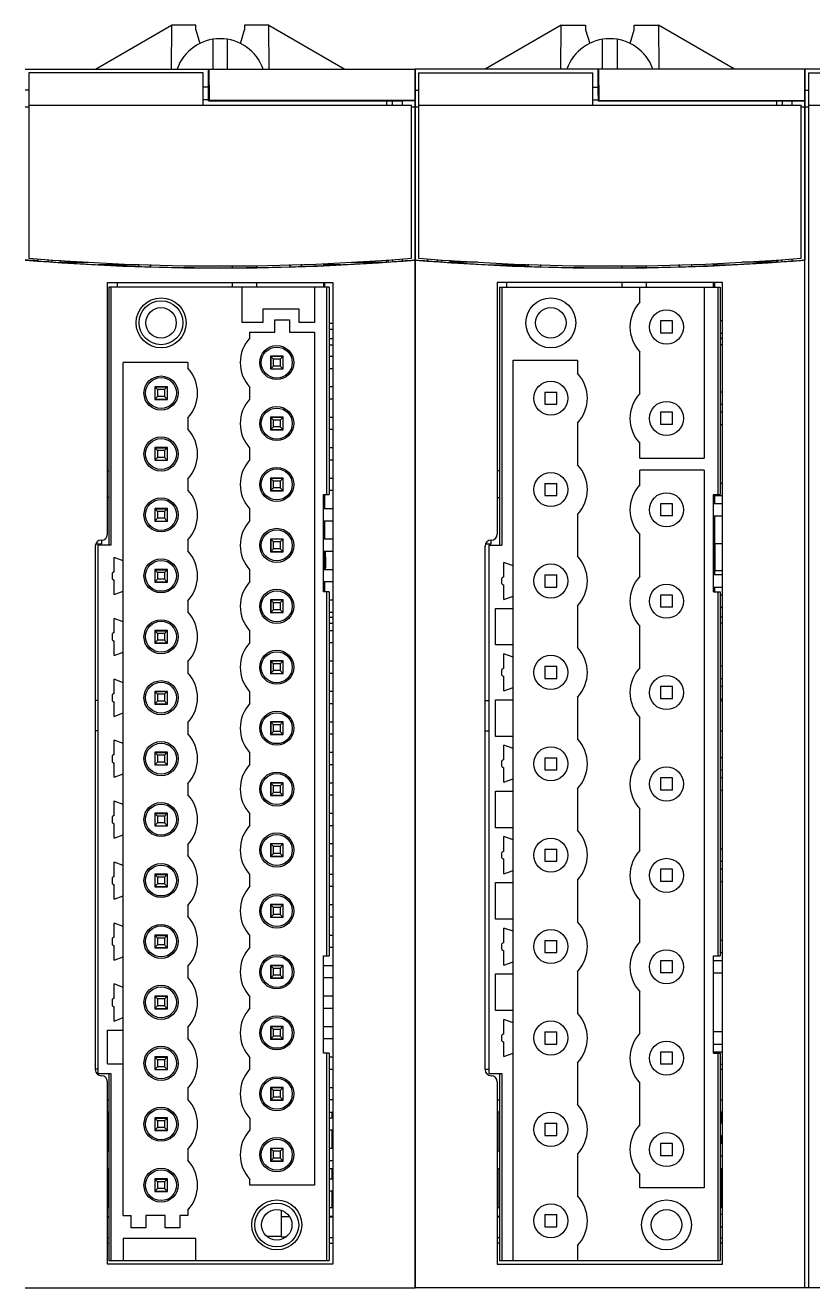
# Model space of a CAD drawing. Header units: inches. Extents: x 100535554 to 201081702, y 63708552 to 127420865.
# Drawn here: x 100541711.27 to 100541724.16, y 63710565.42 to 63710586.07 of the extents above; entities that cross this region are included whole.
import ezdxf

# ---------------------------------------------------------------- set-up
doc = ezdxf.new("R2010")
doc.units = ezdxf.units.IN
doc.header["$MEASUREMENT"] = 0

# ---------------------------------------------------------------- blocks, each defined once
blk = doc.blocks.new('A$C460B382D')
at = {"color": 7, "linetype": 'Continuous'}
for p, q in [((69.76, 100), (76, 103.6)), ((76, 103.6), (75.97, 100)), ((78, 103.6), (76, 103.6)), ((78, 103.22), (78, 103.6)), ((82, 103.6), (82, 103.22)), ((84, 103.6), (82, 103.6)), ((84.03, 100), (84, 103.6)), ((84, 103.6), (90.24, 100)), ((108, 103.6), (101.76, 100)), ((107.97, 100), (108, 103.6)), ((108, 103.6), (110, 103.6)), ((110, 103.6), (110, 103.22)), ((114, 103.22), (114, 103.6)), ((114, 103.6), (116, 103.6)), ((116, 103.6), (116.03, 100)), ((122.24, 100), (116, 103.6)), ((78, 103.22), (78.34, 102.11)), ((81.66, 102.11), (82, 103.22)), ((110, 103.22), (110.34, 102.11)), ((113.66, 102.11), (114, 103.22)), ((79.4, 102.45), (79.4, 100)), ((80.6, 100), (80.6, 102.45)), ((111.4, 100), (111.4, 102.45)), ((112.6, 102.45), (112.6, 100)), ((64, 100), (79.05, 100)), ((64.3, 99.7), (64.3, 84.48)), ((78.6, 99.7), (64.3, 99.7)), ((78.6, 97.05), (78.6, 99.7)), ((79.05, 98.28), (79.05, 100)), ((79.07, 100), (79.09, 97.44)), ((79.07, 100), (96, 100)), ((96, 84.34), (96, 100)), ((96, 100), (96, 84.34)), ((111.05, 100), (96, 100)), ((96.3, 99.7), (96.3, 84.48)), ((96.3, 99.7), (110.6, 99.7)), ((110.6, 97.05), (110.6, 99.7)), ((111.05, 98.28), (111.05, 100)), ((111.07, 100), (111.09, 97.44)), ((128, 100), (111.07, 100)), ((128, 84.34), (128, 100)), ((128, 100), (128, 84.34)), ((143.05, 100), (128, 100)), ((128.3, 99.7), (128.3, 0)), ((128.3, 99.7), (142.6, 99.7)), ((79.05, 98.51), (78.6, 98.51)), ((110.6, 98.51), (111.05, 98.51)), ((64.3, 98.28), (64, 98.28)), ((79.05, 97.47), (78.6, 97.47)), ((79.05, 97.86), (79.05, 98.28)), ((79.05, 97.4), (79.05, 97.86)), ((79.05, 97.4), (79.09, 97.44)), ((79.05, 97.4), (94.95, 97.4)), ((96, 97.44), (79.09, 97.44)), ((93.68, 97.05), (93.68, 97.4)), ((94.15, 97.05), (94.15, 97.4)), ((94.95, 97.41), (94.95, 97.05)), ((96, 97.41), (94.95, 97.41)), ((96, 98.28), (96.3, 98.28)), ((110.6, 97.47), (111.05, 97.47)), ((111.05, 97.86), (111.05, 98.28)), ((111.05, 97.86), (111.05, 97.4)), ((111.09, 97.44), (111.05, 97.4)), ((111.05, 97.4), (126.95, 97.4)), ((111.09, 97.44), (128, 97.44)), ((125.68, 97.4), (125.68, 97.05)), ((126.15, 97.4), (126.15, 97.05)), ((126.95, 97.41), (126.95, 97.05)), ((126.95, 97.41), (128, 97.41)), ((128, 98.28), (128.3, 98.28)), ((64, 96.9), (64.3, 96.9)), ((64.3, 97.05), (95.7, 97.05)), ((95.7, 84.48), (95.7, 97.05)), ((95.7, 96.9), (96, 96.9)), ((96, 96.9), (96.3, 96.9)), ((96.3, 97.05), (127.7, 97.05)), ((127.7, 84.48), (127.7, 97.05)), ((127.7, 96.9), (128, 96.9)), ((128, 96.9), (128.3, 96.9)), ((128.3, 97.05), (159.7, 97.05)), ((65.05, 84.28), (65.05, 84.43)), ((65.05, 84.27), (65.05, 84.26)), ((65.85, 84.38), (65.85, 84.21)), ((66.19, 84.36), (66.19, 84.19)), ((66.88, 84.32), (66.88, 84.17)), ((66.88, 84.17), (69.13, 84.17)), ((73.3, 83.95), (70, 83.95)), ((71.55, 83.95), (71.55, 83.88)), ((73.3, 83.99), (73.3, 83.81)), ((73.31, 83.99), (73.31, 83.8)), ((74.29, 83.77), (74.29, 83.96)), ((74.3, 83.78), (74.3, 83.96)), ((85.7, 83.96), (85.7, 83.78)), ((85.71, 83.96), (85.71, 83.77)), ((86.69, 83.8), (86.69, 83.99)), ((86.7, 83.81), (86.7, 83.99)), ((88.5, 84.05), (88.5, 83.88)), ((89.91, 83.95), (88.5, 83.95)), ((88.6, 83.88), (88.6, 83.95)), ((90.87, 84.17), (93.59, 84.17)), ((93.68, 84.18), (93.68, 84.35)), ((93.81, 84.36), (93.81, 84.19)), ((94.15, 84.38), (94.15, 84.21)), ((94.95, 84.43), (94.95, 84.26)), ((96, 84.33), (96, 0)), ((96, 0), (96, 84.33)), ((97.05, 84.26), (97.05, 84.43)), ((97.85, 84.21), (97.85, 84.38)), ((98.19, 84.19), (98.19, 84.36)), ((98.88, 84.17), (98.88, 84.32)), ((101.13, 84.17), (98.88, 84.17)), ((101.74, 83.96), (101.74, 83.97)), ((102, 83.95), (105.3, 83.95)), ((103.55, 83.88), (103.55, 83.95)), ((105.3, 83.81), (105.3, 83.99)), ((105.31, 83.8), (105.31, 83.99)), ((106.29, 83.96), (106.29, 83.77)), ((106.3, 83.96), (106.3, 83.78)), ((117.7, 83.78), (117.7, 83.96)), ((117.71, 83.77), (117.71, 83.96)), ((118.69, 83.99), (118.69, 83.8)), ((118.7, 83.99), (118.7, 83.81)), ((120.5, 83.88), (120.5, 84.05)), ((120.5, 83.95), (121.91, 83.95)), ((120.6, 83.95), (120.6, 83.88)), ((121.76, 83.94), (121.76, 83.94)), ((125.59, 84.17), (122.87, 84.17)), ((125.68, 84.35), (125.68, 84.18)), ((125.81, 84.19), (125.81, 84.36)), ((126.15, 84.21), (126.15, 84.38)), ((126.95, 84.43), (126.95, 84.27)), ((128, 0), (128, 84.33)), ((128, 0), (128, 84.33)), ((73.31, 83.8), (73.3, 83.81)), ((74.29, 83.77), (74.3, 83.78)), ((81, 83.88), (81, 83.71)), ((83, 83.88), (83, 83.73)), ((85.71, 83.77), (85.7, 83.78)), ((86.69, 83.8), (86.7, 83.81)), ((103.76, 83.87), (103.76, 83.87)), ((105.3, 83.81), (105.31, 83.8)), ((106.3, 83.78), (106.29, 83.77)), ((113, 83.71), (113, 83.88)), ((115, 83.73), (115, 83.88)), ((117.7, 83.78), (117.71, 83.77)), ((118.7, 83.81), (118.69, 83.8)), ((120.24, 83.87), (120.24, 83.87)), ((70.75, 61.85), (70.75, 82.5)), ((70.75, 82.5), (89.25, 82.5)), ((70.85, 82.1), (70.85, 60.93)), ((88.95, 82.1), (70.85, 82.1)), ((71.04, 82.1), (71.04, 60.93)), ((71.55, 82.5), (71.55, 82.1)), ((81, 82.5), (81, 82.1)), ((81.8, 79.22), (81.8, 82.1)), ((83, 82.5), (83, 82.1)), ((87.75, 82.1), (87.75, 79.22)), ((88.5, 82.5), (88.5, 82.1)), ((88.6, 82.1), (88.6, 82.5)), ((88.76, 65.1), (88.76, 82.1)), ((88.95, 82.1), (88.95, 65.1)), ((89.25, 82.5), (89.25, 1.95)), ((102.75, 82.5), (102.75, 61.85)), ((121.25, 82.5), (102.75, 82.5)), ((102.95, 82.1), (102.95, 60.93)), ((102.95, 82.1), (121.05, 82.1)), ((103.14, 82.1), (103.14, 60.93)), ((103.55, 82.1), (103.55, 82.5)), ((113, 82.1), (113, 82.5)), ((114.45, 80.88), (114.45, 82.1)), ((115, 82.1), (115, 82.5)), ((119.75, 82.1), (119.75, 68.09)), ((120.5, 82.1), (120.5, 82.5)), ((120.6, 82.5), (120.6, 82.1)), ((120.86, 82.1), (120.86, 65.1)), ((121.05, 82.1), (121.05, 65.1)), ((121.25, 1.95), (121.25, 82.5)), ((83.5, 80.31), (83.5, 79.22)), ((86.5, 80.31), (83.5, 80.31)), ((86.5, 79.22), (86.5, 80.31)), ((83.5, 79.22), (81.8, 79.22)), ((84.5, 78.42), (84.5, 79.42)), ((84.5, 79.42), (85.7, 79.42)), ((85.7, 79.42), (85.7, 78.42)), ((87.75, 79.22), (86.5, 79.22)), ((88.95, 79.16), (89.25, 79.16)), ((116.15, 79.34), (116.15, 78.34)), ((117.15, 79.34), (116.15, 79.34)), ((117.15, 78.34), (117.15, 79.34)), ((121.25, 79.34), (121.05, 79.34)), ((82.45, 77.96), (82.45, 78.42)), ((82.45, 78.42), (84.5, 78.42)), ((85.7, 78.42), (87.75, 78.42)), ((87.75, 78.42), (87.75, 8.42)), ((88.95, 78.66), (89.25, 78.66)), ((88.95, 77.89), (89.25, 77.89)), ((117.15, 78.34), (116.15, 78.34)), ((121.05, 78.34), (121.25, 78.34)), ((121.25, 77.89), (121.05, 77.89)), ((88.95, 77.39), (89.25, 77.39)), ((114.45, 73.38), (114.45, 76.8)), ((121.25, 77.39), (121.05, 77.39)), ((72.05, 5.92), (72.05, 75.92)), ((77.35, 75.92), (72.05, 75.92)), ((77.35, 75.92), (77.35, 75.46)), ((84.13, 76.44), (84.13, 75.4)), ((85.17, 76.44), (84.13, 76.44)), ((84.15, 76.42), (84.15, 75.42)), ((84.37, 76.2), (84.15, 76.42)), ((85.17, 76.42), (84.15, 76.42)), ((84.37, 75.64), (84.15, 75.42)), ((84.37, 75.64), (84.37, 76.2)), ((84.93, 76.2), (84.37, 76.2)), ((84.93, 75.64), (84.37, 75.64)), ((85.15, 76.42), (84.93, 76.2)), ((84.93, 76.2), (84.93, 75.64)), ((85.15, 75.42), (84.93, 75.64)), ((85.15, 76.42), (85.15, 75.42)), ((85.17, 75.4), (85.17, 76.44)), ((89.25, 76.42), (88.95, 76.42)), ((104.05, 2.24), (104.05, 76.13)), ((104.05, 76.13), (109.35, 76.13)), ((109.35, 76.13), (109.35, 75.04)), ((84.13, 75.4), (85.17, 75.4)), ((84.15, 75.42), (85.17, 75.42)), ((89.25, 75.42), (88.95, 75.42)), ((74.63, 73.94), (74.63, 72.9)), ((75.67, 73.94), (74.63, 73.94)), ((74.65, 73.92), (74.65, 72.92)), ((74.87, 73.7), (74.65, 73.92)), ((74.65, 73.92), (75.66, 73.92)), ((74.87, 73.7), (74.87, 73.14)), ((75.43, 73.7), (74.87, 73.7)), ((75.65, 73.92), (75.43, 73.7)), ((75.43, 73.7), (75.43, 73.14)), ((75.65, 73.92), (75.65, 72.92)), ((75.67, 72.9), (75.67, 73.94)), ((82.45, 72.96), (82.45, 73.88)), ((89.25, 73.92), (88.95, 73.92)), ((74.63, 72.9), (75.67, 72.9)), ((74.87, 73.14), (74.65, 72.92)), ((74.65, 72.92), (75.67, 72.92)), ((75.43, 73.14), (74.87, 73.14)), ((75.43, 73.14), (75.65, 72.92)), ((89.25, 72.92), (88.95, 72.92)), ((106.65, 73.5), (106.65, 72.5)), ((106.65, 73.5), (107.65, 73.5)), ((107.65, 72.5), (107.65, 73.5)), ((121.25, 73.5), (121.05, 73.5)), ((106.65, 72.5), (107.65, 72.5)), ((116.15, 71.84), (116.15, 70.84)), ((117.15, 71.84), (116.15, 71.84)), ((117.15, 70.84), (117.15, 71.84)), ((121.05, 72.5), (121.25, 72.5)), ((121.25, 71.84), (121.05, 71.84)), ((77.35, 71.38), (77.35, 70.46)), ((84.13, 71.44), (84.13, 70.4)), ((85.17, 71.44), (84.13, 71.44)), ((84.15, 71.42), (84.15, 70.42)), ((84.37, 71.2), (84.15, 71.42)), ((85.17, 71.42), (84.15, 71.42)), ((84.37, 70.64), (84.15, 70.42)), ((84.37, 70.64), (84.37, 71.2)), ((84.93, 71.2), (84.37, 71.2)), ((84.93, 70.64), (84.37, 70.64)), ((85.15, 71.42), (84.93, 71.2)), ((84.93, 71.2), (84.93, 70.64)), ((85.15, 70.42), (84.93, 70.64)), ((85.15, 71.42), (85.15, 70.42)), ((85.17, 70.4), (85.17, 71.44)), ((89.25, 71.42), (88.95, 71.42)), ((109.35, 70.96), (109.35, 67.54)), ((117.15, 70.84), (116.15, 70.84)), ((121.05, 70.84), (121.25, 70.84)), ((84.13, 70.4), (85.17, 70.4)), ((84.15, 70.42), (85.17, 70.42)), ((89.25, 70.42), (88.95, 70.42)), ((74.63, 68.94), (74.63, 67.9)), ((75.67, 68.94), (74.63, 68.94)), ((74.65, 68.92), (74.65, 67.92)), ((74.87, 68.7), (74.65, 68.92)), ((74.65, 68.92), (75.66, 68.92)), ((74.87, 68.7), (74.87, 68.14)), ((75.43, 68.7), (74.87, 68.7)), ((75.65, 68.92), (75.43, 68.7)), ((75.43, 68.7), (75.43, 68.14)), ((75.65, 68.92), (75.65, 67.92)), ((75.67, 67.9), (75.67, 68.94)), ((82.45, 67.96), (82.45, 68.88)), ((89.25, 68.92), (88.95, 68.92)), ((114.45, 68.09), (114.45, 69.3)), ((74.63, 67.9), (75.67, 67.9)), ((74.87, 68.14), (74.65, 67.92)), ((74.65, 67.92), (75.67, 67.92)), ((75.43, 68.14), (74.87, 68.14)), ((75.43, 68.14), (75.65, 67.92)), ((89.25, 67.92), (88.95, 67.92)), ((114.45, 68.09), (119.75, 68.09)), ((70.75, 67.05), (70.85, 67.05)), ((77.35, 66.38), (77.35, 65.46)), ((84.13, 66.44), (84.13, 65.4)), ((85.17, 66.44), (84.13, 66.44)), ((84.15, 66.42), (84.15, 65.42)), ((85.17, 66.42), (84.15, 66.42)), ((84.37, 66.2), (84.15, 66.42)), ((85.15, 66.42), (84.93, 66.2)), ((85.15, 66.42), (85.15, 65.42)), ((85.17, 65.4), (85.17, 66.44)), ((89.25, 66.42), (88.95, 66.42)), ((102.95, 67.05), (102.75, 67.05)), ((114.45, 65.88), (114.45, 67.09)), ((119.75, 67.09), (114.45, 67.09)), ((119.75, 67.09), (119.75, 8.21)), ((84.13, 65.4), (85.17, 65.4)), ((84.37, 65.64), (84.15, 65.42)), ((84.15, 65.42), (85.17, 65.42)), ((84.37, 65.64), (84.37, 66.2)), ((84.93, 66.2), (84.37, 66.2)), ((84.93, 65.64), (84.37, 65.64)), ((84.93, 66.2), (84.93, 65.64)), ((85.15, 65.42), (84.93, 65.64)), ((89.25, 65.42), (88.95, 65.42)), ((106.65, 66), (106.65, 65)), ((106.65, 66), (107.65, 66)), ((107.65, 65), (107.65, 66)), ((121.25, 66), (121.05, 66)), ((70.85, 64.85), (70.75, 64.85)), ((88.5, 57.1), (88.5, 65.1)), ((88.5, 65.1), (88.95, 65.1)), ((88.6, 63.92), (88.6, 65.1)), ((102.75, 64.85), (102.95, 64.85)), ((106.65, 65), (107.65, 65)), ((116.15, 64.34), (116.15, 63.34)), ((117.15, 64.34), (116.15, 64.34)), ((117.15, 63.34), (117.15, 64.34)), ((120.5, 57.1), (120.5, 65.1)), ((120.5, 65.1), (121.05, 65.1)), ((120.5, 65), (121.25, 65)), ((121.25, 64.34), (120.5, 64.34)), ((120.6, 65), (120.6, 64.34)), ((74.63, 63.94), (74.63, 62.9)), ((75.67, 63.94), (74.63, 63.94)), ((74.65, 63.92), (74.65, 62.92)), ((74.87, 63.7), (74.65, 63.92)), ((74.65, 63.92), (75.66, 63.92)), ((74.87, 63.7), (74.87, 63.14)), ((75.43, 63.7), (74.87, 63.7)), ((75.65, 63.92), (75.43, 63.7)), ((75.43, 63.7), (75.43, 63.14)), ((75.65, 63.92), (75.65, 62.92)), ((75.67, 62.9), (75.67, 63.94)), ((82.45, 62.96), (82.45, 63.88)), ((89.25, 63.92), (88.5, 63.92)), ((109.35, 63.46), (109.35, 60.04)), ((117.15, 63.34), (116.15, 63.34)), ((120.5, 63.34), (121.25, 63.34)), ((120.6, 63.34), (120.6, 58.5)), ((74.63, 62.9), (75.67, 62.9)), ((74.87, 63.14), (74.65, 62.92)), ((74.65, 62.92), (75.67, 62.92)), ((75.43, 63.14), (74.87, 63.14)), ((75.43, 63.14), (75.65, 62.92)), ((89.25, 62.92), (88.5, 62.92)), ((88.6, 61.42), (88.6, 62.92)), ((70.25, 61.35), (70.25, 61.05)), ((77.35, 61.38), (77.35, 60.46)), ((84.13, 61.44), (84.13, 60.4)), ((85.17, 61.44), (84.13, 61.44)), ((84.15, 61.42), (84.15, 60.42)), ((85.17, 61.42), (84.15, 61.42)), ((84.37, 61.2), (84.15, 61.42)), ((84.37, 60.64), (84.37, 61.2)), ((84.93, 61.2), (84.37, 61.2)), ((85.15, 61.42), (84.93, 61.2)), ((84.93, 61.2), (84.93, 60.64)), ((85.15, 61.42), (85.15, 60.42)), ((85.17, 60.4), (85.17, 61.44)), ((89.25, 61.42), (88.5, 61.42)), ((102.25, 61.05), (102.25, 61.35)), ((114.45, 58.38), (114.45, 61.8)), ((69.75, 60.85), (69.75, 17.9)), ((69.79, 61.05), (70.25, 61.05)), ((69.95, 60.93), (69.95, 17.58)), ((71.04, 60.93), (69.95, 60.93)), ((84.13, 60.4), (85.17, 60.4)), ((84.37, 60.64), (84.15, 60.42)), ((84.15, 60.42), (85.17, 60.42)), ((84.93, 60.64), (84.37, 60.64)), ((85.15, 60.42), (84.93, 60.64)), ((89.25, 60.42), (88.5, 60.42)), ((88.6, 58.92), (88.6, 60.42)), ((101.75, 17.9), (101.75, 60.85)), ((101.79, 61.05), (102.25, 61.05)), ((102.05, 60.93), (102.05, 17.58)), ((102.05, 60.93), (103.14, 60.93)), ((121.25, 61.05), (120.6, 61.05)), ((71.3, 58.76), (71.3, 59.93)), ((72.05, 59.65), (71.3, 59.93)), ((103.3, 58.34), (103.3, 59.52)), ((104.05, 59.25), (103.3, 59.52)), ((71.3, 58.76), (71.17, 58.68)), ((71.17, 58.14), (71.17, 58.68)), ((71.17, 58.14), (71.3, 58.06)), ((71.3, 56.89), (71.3, 58.06)), ((74.63, 58.94), (74.63, 57.9)), ((75.67, 58.94), (74.63, 58.94)), ((74.65, 58.92), (74.65, 57.92)), ((74.87, 58.7), (74.65, 58.92)), ((74.65, 58.92), (75.66, 58.92)), ((74.87, 58.14), (74.65, 57.92)), ((74.87, 58.7), (74.87, 58.14)), ((75.43, 58.7), (74.87, 58.7)), ((75.43, 58.14), (74.87, 58.14)), ((75.65, 58.92), (75.43, 58.7)), ((75.43, 58.7), (75.43, 58.14)), ((75.43, 58.14), (75.65, 57.92)), ((75.65, 58.92), (75.65, 57.92)), ((75.67, 57.9), (75.67, 58.94)), ((82.45, 57.96), (82.45, 58.88)), ((89.25, 58.92), (88.5, 58.92)), ((103.3, 58.34), (103.12, 58.23)), ((103.12, 57.77), (103.12, 58.23)), ((106.65, 58.5), (106.65, 57.5)), ((106.65, 58.5), (107.65, 58.5)), ((107.65, 57.5), (107.65, 58.5)), ((121.25, 58.5), (120.5, 58.5)), ((120.6, 58.85), (121.25, 58.85)), ((71.3, 56.89), (72.05, 57.17)), ((74.63, 57.9), (75.67, 57.9)), ((74.65, 57.92), (75.67, 57.92)), ((89.25, 57.92), (88.5, 57.92)), ((88.95, 57.1), (88.5, 57.1)), ((88.6, 57.1), (88.6, 57.92)), ((88.76, 27.25), (88.76, 57.1)), ((88.95, 57.1), (88.95, 27.25)), ((103.12, 57.77), (103.3, 57.66)), ((103.3, 56.48), (103.3, 57.66)), ((106.65, 57.5), (107.65, 57.5)), ((120.5, 57.5), (121.25, 57.5)), ((120.5, 57.1), (121.05, 57.1)), ((120.6, 57.5), (120.6, 57.1)), ((120.86, 57.1), (120.86, 27.24)), ((121.05, 57.1), (121.05, 27.24)), ((77.35, 56.38), (77.35, 55.46)), ((84.13, 56.44), (84.13, 55.4)), ((85.17, 56.44), (84.13, 56.44)), ((84.15, 56.42), (84.15, 55.42)), ((85.17, 56.42), (84.15, 56.42)), ((84.37, 56.2), (84.15, 56.42)), ((84.37, 55.64), (84.37, 56.2)), ((84.93, 56.2), (84.37, 56.2)), ((85.15, 56.42), (84.93, 56.2)), ((84.93, 56.2), (84.93, 55.64)), ((85.15, 56.42), (85.15, 55.42)), ((85.17, 55.4), (85.17, 56.44)), ((89.25, 56.42), (88.95, 56.42)), ((103.3, 56.48), (104.05, 56.75)), ((109.35, 55.96), (109.35, 52.54)), ((116.15, 56.84), (116.15, 55.84)), ((117.15, 56.84), (116.15, 56.84)), ((117.15, 55.84), (117.15, 56.84)), ((121.25, 56.84), (121.05, 56.84)), ((71.3, 53.76), (71.3, 54.93)), ((72.05, 54.65), (71.3, 54.93)), ((84.13, 55.4), (85.17, 55.4)), ((84.37, 55.64), (84.15, 55.42)), ((84.15, 55.42), (85.17, 55.42)), ((84.93, 55.64), (84.37, 55.64)), ((85.15, 55.42), (84.93, 55.64)), ((89.25, 55.42), (88.95, 55.42)), ((88.95, 55.03), (89.25, 55.03)), ((102.6, 52.75), (102.6, 55.75)), ((102.6, 55.75), (104.05, 55.75)), ((117.15, 55.84), (116.15, 55.84)), ((121.05, 55.84), (121.25, 55.84)), ((121.25, 55.8), (121.05, 55.8)), ((121.25, 55.03), (121.05, 55.03)), ((74.63, 53.94), (74.63, 52.9)), ((75.67, 53.94), (74.63, 53.94)), ((74.65, 53.92), (74.65, 52.92)), ((74.87, 53.7), (74.65, 53.92)), ((74.65, 53.92), (75.66, 53.92)), ((75.65, 53.92), (75.43, 53.7)), ((75.65, 53.92), (75.65, 52.92)), ((75.67, 52.9), (75.67, 53.94)), ((82.45, 52.96), (82.45, 53.88)), ((88.95, 54.53), (89.25, 54.53)), ((89.25, 53.92), (88.95, 53.92)), ((114.45, 50.88), (114.45, 54.3)), ((121.25, 54.53), (121.05, 54.53)), ((71.3, 53.76), (71.17, 53.68)), ((71.17, 53.14), (71.17, 53.68)), ((71.17, 53.14), (71.3, 53.06)), ((71.3, 51.89), (71.3, 53.06)), ((74.63, 52.9), (75.67, 52.9)), ((74.87, 53.14), (74.65, 52.92)), ((74.65, 52.92), (75.67, 52.92)), ((74.87, 53.7), (74.87, 53.14)), ((75.43, 53.7), (74.87, 53.7)), ((75.43, 53.14), (74.87, 53.14)), ((75.43, 53.7), (75.43, 53.14)), ((75.43, 53.14), (75.65, 52.92)), ((89.25, 52.92), (88.95, 52.92)), ((71.3, 51.89), (72.05, 52.17)), ((104.05, 52.75), (102.6, 52.75)), ((103.3, 50.84), (103.3, 52.02)), ((104.05, 51.75), (103.3, 52.02)), ((77.35, 51.38), (77.35, 50.46)), ((85.17, 51.44), (84.13, 51.44)), ((84.13, 51.44), (84.13, 50.4)), ((85.17, 51.42), (84.15, 51.42)), ((84.37, 51.2), (84.15, 51.42)), ((84.15, 51.42), (84.15, 50.42)), ((84.93, 51.2), (84.37, 51.2)), ((84.37, 50.64), (84.37, 51.2)), ((85.15, 51.42), (84.93, 51.2)), ((84.93, 51.2), (84.93, 50.64)), ((85.15, 51.42), (85.15, 50.42)), ((85.17, 50.4), (85.17, 51.44)), ((89.25, 51.42), (88.95, 51.42)), ((103.3, 50.84), (103.12, 50.73)), ((106.65, 51), (106.65, 50)), ((106.65, 51), (107.65, 51)), ((107.65, 50), (107.65, 51)), ((121.25, 51), (121.05, 51)), ((71.3, 48.76), (71.3, 49.93)), ((72.05, 49.65), (71.3, 49.93)), ((84.13, 50.4), (85.17, 50.4)), ((84.37, 50.64), (84.15, 50.42)), ((84.15, 50.42), (85.17, 50.42)), ((84.93, 50.64), (84.37, 50.64)), ((85.15, 50.42), (84.93, 50.64)), ((89.25, 50.42), (88.95, 50.42)), ((103.12, 50.27), (103.12, 50.73)), ((103.12, 50.27), (103.3, 50.16)), ((103.3, 48.98), (103.3, 50.16)), ((106.65, 50), (107.65, 50)), ((121.05, 50), (121.25, 50)), ((71.3, 48.76), (71.17, 48.68)), ((74.63, 48.94), (74.63, 47.9)), ((75.67, 48.94), (74.63, 48.94)), ((74.65, 48.92), (74.65, 47.92)), ((74.87, 48.7), (74.65, 48.92)), ((74.65, 48.92), (75.66, 48.92)), ((74.87, 48.7), (74.87, 48.14)), ((75.43, 48.7), (74.87, 48.7)), ((75.65, 48.92), (75.43, 48.7)), ((75.43, 48.7), (75.43, 48.14)), ((75.65, 48.92), (75.65, 47.92)), ((75.67, 47.9), (75.67, 48.94)), ((82.45, 47.96), (82.45, 48.88)), ((89.25, 48.92), (88.95, 48.92)), ((103.3, 48.98), (104.05, 49.25)), ((117.15, 49.34), (116.15, 49.34)), ((116.15, 49.34), (116.15, 48.34)), ((117.15, 48.34), (117.15, 49.34)), ((121.25, 49.34), (121.05, 49.34)), ((69.95, 48.19), (69.75, 48.19)), ((71.17, 48.14), (71.17, 48.68)), ((71.17, 48.14), (71.3, 48.06)), ((71.3, 46.89), (71.3, 48.06)), ((74.65, 48.19), (74.63, 48.19)), ((74.63, 47.9), (75.67, 47.9)), ((74.87, 48.14), (74.65, 47.92)), ((74.65, 47.92), (75.67, 47.92)), ((75.43, 48.14), (74.87, 48.14)), ((75.43, 48.14), (75.65, 47.92)), ((89.25, 47.92), (88.95, 47.92)), ((101.75, 48.19), (102.05, 48.19)), ((102.6, 45.25), (102.6, 48.25)), ((102.6, 48.25), (104.05, 48.25)), ((109.35, 48.46), (109.35, 45.04)), ((117.15, 48.34), (116.15, 48.34)), ((121.05, 48.34), (121.25, 48.34)), ((121.05, 48.19), (121.25, 48.19)), ((71.3, 46.89), (72.05, 47.17)), ((114.45, 43.38), (114.45, 46.8)), ((69.95, 45.7), (69.75, 45.7)), ((77.35, 46.38), (77.35, 45.46)), ((85.17, 46.44), (84.13, 46.44)), ((84.13, 46.44), (84.13, 45.4)), ((84.15, 45.7), (84.13, 45.7)), ((85.17, 46.42), (84.15, 46.42)), ((84.37, 46.2), (84.15, 46.42)), ((84.15, 46.42), (84.15, 45.42)), ((84.37, 45.64), (84.15, 45.42)), ((84.93, 46.2), (84.37, 46.2)), ((84.37, 45.64), (84.37, 46.2)), ((84.93, 45.64), (84.37, 45.64)), ((85.15, 46.42), (84.93, 46.2)), ((84.93, 46.2), (84.93, 45.64)), ((85.15, 45.42), (84.93, 45.64)), ((85.15, 46.42), (85.15, 45.42)), ((85.17, 45.4), (85.17, 46.44)), ((89.25, 46.42), (88.95, 46.42)), ((101.75, 45.7), (102.05, 45.7)), ((121.05, 45.7), (121.25, 45.7)), ((71.3, 43.76), (71.3, 44.93)), ((72.05, 44.65), (71.3, 44.93)), ((84.13, 45.4), (85.17, 45.4)), ((84.15, 45.42), (85.17, 45.42)), ((89.25, 45.42), (88.95, 45.42)), ((104.05, 45.25), (102.6, 45.25)), ((71.3, 43.76), (71.17, 43.68)), ((71.17, 43.14), (71.17, 43.68)), ((75.67, 43.94), (74.63, 43.94)), ((74.63, 43.94), (74.63, 42.9)), ((74.65, 43.92), (75.66, 43.92)), ((74.87, 43.7), (74.65, 43.92)), ((74.65, 43.92), (74.65, 42.92)), ((75.43, 43.7), (74.87, 43.7)), ((74.87, 43.7), (74.87, 43.14)), ((75.65, 43.92), (75.43, 43.7)), ((75.43, 43.7), (75.43, 43.14)), ((75.65, 43.92), (75.65, 42.92)), ((75.67, 42.9), (75.67, 43.94)), ((82.45, 42.96), (82.45, 43.88)), ((89.25, 43.92), (88.95, 43.92)), ((103.3, 43.34), (103.3, 44.52)), ((104.05, 44.25), (103.3, 44.52)), ((71.17, 43.14), (71.3, 43.06)), ((71.3, 41.89), (71.3, 43.06)), ((74.63, 42.9), (75.67, 42.9)), ((74.87, 43.14), (74.65, 42.92)), ((74.65, 42.92), (75.67, 42.92)), ((75.43, 43.14), (74.87, 43.14)), ((75.43, 43.14), (75.65, 42.92)), ((89.25, 42.92), (88.95, 42.92)), ((103.3, 43.34), (103.12, 43.23)), ((103.12, 42.77), (103.12, 43.23)), ((103.12, 42.77), (103.3, 42.66)), ((103.3, 41.48), (103.3, 42.66)), ((106.65, 43.5), (107.65, 43.5)), ((106.65, 43.5), (106.65, 42.5)), ((106.65, 42.5), (107.65, 42.5)), ((107.65, 42.5), (107.65, 43.5)), ((121.25, 43.5), (121.05, 43.5)), ((121.05, 42.5), (121.25, 42.5)), ((71.3, 41.89), (72.05, 42.17)), ((85.17, 41.44), (84.13, 41.44)), ((84.13, 41.44), (84.13, 40.4)), ((85.17, 40.4), (85.17, 41.44)), ((103.3, 41.48), (104.05, 41.75)), ((117.15, 41.84), (116.15, 41.84)), ((116.15, 41.84), (116.15, 40.84)), ((117.15, 40.84), (117.15, 41.84)), ((121.25, 41.84), (121.05, 41.84)), ((77.35, 41.38), (77.35, 40.46)), ((85.17, 41.42), (84.15, 41.42)), ((84.37, 41.2), (84.15, 41.42)), ((84.15, 41.42), (84.15, 40.42)), ((84.37, 40.64), (84.15, 40.42)), ((84.15, 40.42), (85.17, 40.42)), ((84.93, 41.2), (84.37, 41.2)), ((84.37, 40.64), (84.37, 41.2)), ((84.93, 40.64), (84.37, 40.64)), ((85.15, 41.42), (84.93, 41.2)), ((84.93, 41.2), (84.93, 40.64)), ((85.15, 40.42), (84.93, 40.64)), ((85.15, 41.42), (85.15, 40.42)), ((89.25, 41.42), (88.95, 41.42)), ((89.25, 40.42), (88.95, 40.42)), ((102.6, 40.75), (104.05, 40.75)), ((102.6, 37.75), (102.6, 40.75)), ((109.35, 40.96), (109.35, 37.54)), ((117.15, 40.84), (116.15, 40.84)), ((121.05, 40.84), (121.25, 40.84)), ((72.05, 39.65), (71.3, 39.93)), ((71.3, 38.76), (71.3, 39.93)), ((84.13, 40.4), (85.17, 40.4)), ((71.3, 38.76), (71.17, 38.68)), ((71.17, 38.14), (71.17, 38.68)), ((75.67, 38.94), (74.63, 38.94)), ((74.63, 38.94), (74.63, 37.9)), ((74.65, 38.92), (75.66, 38.92)), ((74.87, 38.7), (74.65, 38.92)), ((74.65, 38.92), (74.65, 37.92)), ((75.43, 38.7), (74.87, 38.7)), ((74.87, 38.7), (74.87, 38.14)), ((75.65, 38.92), (75.43, 38.7)), ((75.43, 38.7), (75.43, 38.14)), ((75.65, 38.92), (75.65, 37.92)), ((75.67, 37.9), (75.67, 38.94)), ((82.45, 37.96), (82.45, 38.88)), ((89.25, 38.92), (88.95, 38.92)), ((114.45, 35.88), (114.45, 39.3)), ((71.17, 38.14), (71.3, 38.06)), ((71.3, 36.89), (71.3, 38.06)), ((74.63, 37.9), (75.67, 37.9)), ((74.87, 38.14), (74.65, 37.92)), ((74.65, 37.92), (75.67, 37.92)), ((75.43, 38.14), (74.87, 38.14)), ((75.43, 38.14), (75.65, 37.92)), ((89.25, 37.92), (88.95, 37.92)), ((104.05, 37.75), (102.6, 37.75)), ((71.3, 36.89), (72.05, 37.17)), ((77.35, 36.38), (77.35, 35.46)), ((85.17, 36.44), (84.13, 36.44)), ((84.13, 36.44), (84.13, 35.4)), ((85.17, 36.42), (84.15, 36.42)), ((84.37, 36.2), (84.15, 36.42)), ((84.15, 36.42), (84.15, 35.42)), ((85.15, 36.42), (84.93, 36.2)), ((85.15, 36.42), (85.15, 35.42)), ((85.17, 35.4), (85.17, 36.44)), ((89.25, 36.42), (88.95, 36.42)), ((104.05, 36.75), (103.3, 37.02)), ((103.3, 35.84), (103.3, 37.02)), ((84.13, 35.4), (85.17, 35.4)), ((84.37, 35.64), (84.15, 35.42)), ((84.15, 35.42), (85.17, 35.42)), ((84.93, 36.2), (84.37, 36.2)), ((84.37, 35.64), (84.37, 36.2)), ((84.93, 35.64), (84.37, 35.64)), ((84.93, 36.2), (84.93, 35.64)), ((85.15, 35.42), (84.93, 35.64)), ((89.25, 35.42), (88.95, 35.42)), ((103.3, 35.84), (103.12, 35.73)), ((103.12, 35.27), (103.12, 35.73)), ((103.12, 35.27), (103.3, 35.16)), ((106.65, 36), (107.65, 36)), ((106.65, 36), (106.65, 35)), ((107.65, 35), (107.65, 36)), ((121.25, 36), (121.05, 36)), ((72.05, 34.65), (71.3, 34.93)), ((71.3, 33.76), (71.3, 34.93)), ((103.3, 33.98), (103.3, 35.16)), ((103.3, 33.98), (104.05, 34.25)), ((106.65, 35), (107.65, 35)), ((117.15, 34.34), (116.15, 34.34)), ((116.15, 34.34), (116.15, 33.34)), ((117.15, 33.34), (117.15, 34.34)), ((121.05, 35), (121.25, 35)), ((121.25, 34.34), (121.05, 34.34)), ((71.3, 33.76), (71.17, 33.68)), ((71.17, 33.14), (71.17, 33.68)), ((75.67, 33.94), (74.63, 33.94)), ((74.63, 33.94), (74.63, 32.9)), ((74.65, 33.92), (75.66, 33.92)), ((74.87, 33.7), (74.65, 33.92)), ((74.65, 33.92), (74.65, 32.92)), ((75.43, 33.7), (74.87, 33.7)), ((74.87, 33.7), (74.87, 33.14)), ((75.65, 33.92), (75.43, 33.7)), ((75.43, 33.7), (75.43, 33.14)), ((75.65, 33.92), (75.65, 32.92)), ((75.67, 32.9), (75.67, 33.94)), ((82.45, 32.96), (82.45, 33.88)), ((89.25, 33.92), (88.95, 33.92)), ((102.6, 33.25), (104.05, 33.25)), ((102.6, 30.25), (102.6, 33.25)), ((109.35, 33.46), (109.35, 30.04)), ((117.15, 33.34), (116.15, 33.34)), ((121.05, 33.34), (121.25, 33.34)), ((71.17, 33.14), (71.3, 33.06)), ((71.3, 31.89), (71.3, 33.06)), ((71.3, 31.89), (72.05, 32.17)), ((74.63, 32.9), (75.67, 32.9)), ((74.87, 33.14), (74.65, 32.92)), ((74.65, 32.92), (75.67, 32.92)), ((75.43, 33.14), (74.87, 33.14)), ((75.43, 33.14), (75.65, 32.92)), ((89.25, 32.92), (88.95, 32.92)), ((77.35, 31.38), (77.35, 30.46)), ((85.17, 31.44), (84.13, 31.44)), ((84.13, 31.44), (84.13, 30.4)), ((85.17, 31.42), (84.15, 31.42)), ((84.37, 31.2), (84.15, 31.42)), ((84.15, 31.42), (84.15, 30.42)), ((84.93, 31.2), (84.37, 31.2)), ((84.37, 30.64), (84.37, 31.2)), ((85.15, 31.42), (84.93, 31.2)), ((84.93, 31.2), (84.93, 30.64)), ((85.15, 31.42), (85.15, 30.42)), ((85.17, 30.4), (85.17, 31.44)), ((89.25, 31.42), (88.95, 31.42)), ((114.45, 28.38), (114.45, 31.8)), ((84.13, 30.4), (85.17, 30.4)), ((84.37, 30.64), (84.15, 30.42)), ((84.15, 30.42), (85.17, 30.42)), ((84.93, 30.64), (84.37, 30.64)), ((85.15, 30.42), (84.93, 30.64)), ((89.25, 30.42), (88.95, 30.42)), ((104.05, 30.25), (102.6, 30.25)), ((72.05, 29.65), (71.3, 29.93)), ((71.3, 28.76), (71.3, 29.93)), ((104.05, 29.25), (103.3, 29.52)), ((103.3, 28.34), (103.3, 29.52)), ((71.3, 28.76), (71.17, 28.68)), ((71.17, 28.14), (71.17, 28.68)), ((71.17, 28.14), (71.3, 28.06)), ((71.3, 26.89), (71.3, 28.06)), ((75.67, 28.94), (74.63, 28.94)), ((74.63, 28.94), (74.63, 27.9)), ((74.65, 28.92), (75.66, 28.92)), ((74.87, 28.7), (74.65, 28.92)), ((74.65, 28.92), (74.65, 27.92)), ((74.87, 28.14), (74.65, 27.92)), ((75.43, 28.7), (74.87, 28.7)), ((74.87, 28.7), (74.87, 28.14)), ((75.43, 28.14), (74.87, 28.14)), ((75.65, 28.92), (75.43, 28.7)), ((75.43, 28.7), (75.43, 28.14)), ((75.43, 28.14), (75.65, 27.92)), ((75.65, 28.92), (75.65, 27.92)), ((75.67, 27.9), (75.67, 28.94)), ((82.45, 27.96), (82.45, 28.88)), ((89.25, 28.92), (88.95, 28.92)), ((103.3, 28.34), (103.12, 28.23)), ((103.12, 27.77), (103.12, 28.23)), ((106.65, 28.5), (107.65, 28.5)), ((106.65, 28.5), (106.65, 27.5)), ((107.65, 27.5), (107.65, 28.5)), ((121.25, 28.5), (121.05, 28.5)), ((71.3, 26.89), (72.05, 27.17)), ((74.63, 27.9), (75.67, 27.9)), ((74.65, 27.92), (75.67, 27.92)), ((88.5, 27.25), (88.95, 27.25)), ((88.5, 19.25), (88.5, 27.25)), ((89.25, 27.92), (88.95, 27.92)), ((103.12, 27.77), (103.3, 27.66)), ((103.3, 26.48), (103.3, 27.66)), ((106.65, 27.5), (107.65, 27.5)), ((120.5, 27.24), (121.05, 27.24)), ((120.5, 19.24), (120.5, 27.24)), ((121.05, 27.5), (121.25, 27.5)), ((77.35, 26.38), (77.35, 25.46)), ((85.17, 26.44), (84.13, 26.44)), ((84.13, 26.44), (84.13, 25.4)), ((85.17, 26.42), (84.15, 26.42)), ((84.37, 26.2), (84.15, 26.42)), ((84.15, 26.42), (84.15, 25.42)), ((84.93, 26.2), (84.37, 26.2)), ((84.37, 25.64), (84.37, 26.2)), ((85.15, 26.42), (84.93, 26.2)), ((84.93, 26.2), (84.93, 25.64)), ((85.15, 26.42), (85.15, 25.42)), ((85.17, 25.4), (85.17, 26.44)), ((89.25, 26.42), (88.5, 26.42)), ((103.3, 26.48), (104.05, 26.75)), ((109.35, 25.96), (109.35, 22.54)), ((117.15, 26.84), (116.15, 26.84)), ((116.15, 26.84), (116.15, 25.84)), ((117.15, 25.84), (117.15, 26.84)), ((121.25, 26.84), (120.5, 26.84)), ((72.05, 24.65), (71.3, 24.93)), ((71.3, 23.76), (71.3, 24.93)), ((84.13, 25.4), (85.17, 25.4)), ((84.37, 25.64), (84.15, 25.42)), ((84.15, 25.42), (85.17, 25.42)), ((84.93, 25.64), (84.37, 25.64)), ((85.15, 25.42), (84.93, 25.64)), ((89.25, 25.42), (88.5, 25.42)), ((102.6, 25.75), (104.05, 25.75)), ((102.6, 22.75), (102.6, 25.75)), ((117.15, 25.84), (116.15, 25.84)), ((120.5, 25.84), (121.25, 25.84)), ((75.67, 23.94), (74.63, 23.94)), ((74.63, 23.94), (74.63, 22.9)), ((74.65, 23.92), (75.66, 23.92)), ((74.87, 23.7), (74.65, 23.92)), ((74.65, 23.92), (74.65, 22.92)), ((75.65, 23.92), (75.43, 23.7)), ((75.65, 23.92), (75.65, 22.92)), ((75.67, 22.9), (75.67, 23.94)), ((82.45, 22.96), (82.45, 23.88)), ((89.25, 23.92), (88.5, 23.92)), ((114.45, 20.88), (114.45, 24.3)), ((71.3, 23.76), (71.17, 23.68)), ((71.17, 23.14), (71.17, 23.68)), ((71.17, 23.14), (71.3, 23.06)), ((71.3, 21.89), (71.3, 23.06)), ((74.63, 22.9), (75.67, 22.9)), ((74.87, 23.14), (74.65, 22.92)), ((74.65, 22.92), (75.67, 22.92)), ((75.43, 23.7), (74.87, 23.7)), ((74.87, 23.7), (74.87, 23.14)), ((75.43, 23.14), (74.87, 23.14)), ((75.43, 23.7), (75.43, 23.14)), ((75.43, 23.14), (75.65, 22.92)), ((89.25, 22.92), (88.5, 22.92)), ((71.3, 21.89), (72.05, 22.17)), ((104.05, 22.75), (102.6, 22.75)), ((104.05, 21.75), (103.3, 22.02)), ((103.3, 20.84), (103.3, 22.02)), ((70.75, 21.13), (72.05, 21.13)), ((70.75, 18.38), (70.75, 21.13)), ((77.35, 21.38), (77.35, 20.46)), ((85.17, 21.44), (84.13, 21.44)), ((84.13, 21.44), (84.13, 20.4)), ((85.17, 21.42), (84.15, 21.42)), ((84.37, 21.2), (84.15, 21.42)), ((84.15, 21.42), (84.15, 20.42)), ((84.93, 21.2), (84.37, 21.2)), ((84.37, 20.64), (84.37, 21.2)), ((85.15, 21.42), (84.93, 21.2)), ((84.93, 21.2), (84.93, 20.64)), ((85.15, 21.42), (85.15, 20.42)), ((85.17, 20.4), (85.17, 21.44)), ((89.25, 21.42), (88.5, 21.42)), ((103.3, 20.84), (103.12, 20.73)), ((103.12, 20.27), (103.12, 20.73)), ((106.65, 21), (107.65, 21)), ((106.65, 21), (106.65, 20)), ((107.65, 20), (107.65, 21)), ((121.25, 21), (120.5, 21)), ((84.13, 20.4), (85.17, 20.4)), ((84.37, 20.64), (84.15, 20.42)), ((84.15, 20.42), (85.17, 20.42)), ((84.93, 20.64), (84.37, 20.64)), ((85.15, 20.42), (84.93, 20.64)), ((89.25, 20.42), (88.5, 20.42)), ((103.12, 20.27), (103.3, 20.16)), ((103.3, 18.98), (103.3, 20.16)), ((106.65, 20), (107.65, 20)), ((120.5, 20), (121.25, 20)), ((75.67, 18.94), (74.63, 18.94)), ((74.63, 18.94), (74.63, 17.9)), ((74.65, 18.92), (75.66, 18.92)), ((74.87, 18.7), (74.65, 18.92)), ((74.65, 18.92), (74.65, 17.92)), ((75.43, 18.7), (74.87, 18.7)), ((74.87, 18.7), (74.87, 18.14)), ((75.65, 18.92), (75.43, 18.7)), ((75.43, 18.7), (75.43, 18.14)), ((75.65, 18.92), (75.65, 17.92)), ((75.67, 17.9), (75.67, 18.94)), ((82.45, 17.96), (82.45, 18.88)), ((88.95, 19.25), (88.5, 19.25)), ((88.76, 2.24), (88.76, 19.25)), ((88.95, 19.25), (88.95, 2.24)), ((89.25, 18.92), (88.95, 18.92)), ((103.3, 18.98), (104.05, 19.25)), ((117.15, 19.34), (116.15, 19.34)), ((116.15, 19.34), (116.15, 18.34)), ((117.15, 18.34), (117.15, 19.34)), ((121.25, 19.34), (120.5, 19.34)), ((120.5, 19.24), (121.05, 19.24)), ((120.86, 19.24), (120.86, 2.24)), ((121.05, 19.24), (121.05, 2.24)), ((69.95, 17.95), (69.75, 17.95)), ((70.75, 18.38), (72.05, 18.38)), ((74.65, 17.95), (74.63, 17.95)), ((74.63, 17.9), (75.67, 17.9)), ((74.87, 18.14), (74.65, 17.92)), ((74.65, 17.92), (75.67, 17.92)), ((75.43, 18.14), (74.87, 18.14)), ((75.43, 18.14), (75.65, 17.92)), ((89.25, 17.92), (88.95, 17.92)), ((101.75, 17.95), (102.05, 17.95)), ((109.35, 18.46), (109.35, 15.04)), ((117.15, 18.34), (116.15, 18.34)), ((121.05, 18.34), (121.25, 18.34)), ((121.05, 17.95), (121.25, 17.95)), ((69.95, 17.58), (71.04, 17.58)), ((70.75, 1.95), (70.75, 16.9)), ((70.85, 17.58), (70.85, 2.24)), ((71.04, 17.58), (71.04, 2.24)), ((102.05, 17.58), (103.14, 17.58)), ((102.75, 16.9), (102.75, 1.95)), ((102.95, 17.58), (102.95, 2.24)), ((103.14, 17.58), (103.14, 2.24)), ((114.45, 13.38), (114.45, 16.8)), ((77.35, 16.38), (77.35, 15.46)), ((85.17, 16.44), (84.13, 16.44)), ((84.13, 16.44), (84.13, 15.4)), ((84.13, 15.65), (84.15, 15.65)), ((85.17, 16.42), (84.15, 16.42)), ((84.37, 16.2), (84.15, 16.42)), ((84.15, 16.42), (84.15, 15.42)), ((84.37, 15.64), (84.15, 15.42)), ((84.93, 16.2), (84.37, 16.2)), ((84.37, 15.64), (84.37, 16.2)), ((84.93, 15.64), (84.37, 15.64)), ((85.15, 16.42), (84.93, 16.2)), ((84.93, 16.2), (84.93, 15.64)), ((85.15, 15.42), (84.93, 15.64)), ((85.15, 16.42), (85.15, 15.42)), ((85.17, 15.4), (85.17, 16.44)), ((89.25, 16.42), (88.95, 16.42)), ((70.85, 15.43), (70.75, 15.43)), ((84.13, 15.45), (84.15, 15.45)), ((84.13, 15.4), (85.17, 15.4)), ((84.15, 15.42), (85.17, 15.42)), ((85, 15.43), (85, 15.4)), ((89.25, 15.42), (88.95, 15.42)), ((102.75, 15.43), (102.95, 15.43)), ((121.05, 15.43), (121.25, 15.43)), ((70.85, 14.4), (70.75, 14.4)), ((75.67, 13.94), (74.63, 13.94)), ((74.63, 13.94), (74.63, 12.9)), ((74.65, 13.92), (75.66, 13.92)), ((74.87, 13.7), (74.65, 13.92)), ((74.65, 13.92), (74.65, 12.92)), ((75.43, 13.7), (74.87, 13.7)), ((74.87, 13.7), (74.87, 13.14)), ((75, 13.92), (75, 13.94)), ((75.65, 13.92), (75.43, 13.7)), ((75.43, 13.7), (75.43, 13.14)), ((75.65, 13.92), (75.65, 12.92)), ((75.67, 12.9), (75.67, 13.94)), ((82.45, 13.88), (82.45, 12.96)), ((88.95, 14.4), (89.25, 14.4)), ((89.25, 13.92), (88.95, 13.92)), ((102.95, 14.4), (102.75, 14.4)), ((106.65, 13.5), (107.65, 13.5)), ((106.65, 13.5), (106.65, 12.5)), ((107.65, 12.5), (107.65, 13.5)), ((121.25, 14.4), (121.05, 14.4)), ((121.25, 13.5), (121.05, 13.5)), ((74.63, 12.9), (75.67, 12.9)), ((74.87, 13.14), (74.65, 12.92)), ((74.65, 12.92), (75.67, 12.92)), ((75.43, 13.14), (74.87, 13.14)), ((75, 12.9), (75, 12.92)), ((75.43, 13.14), (75.65, 12.92)), ((89.25, 12.92), (88.95, 12.92)), ((106.65, 12.5), (107.65, 12.5)), ((121.05, 12.5), (121.25, 12.5)), ((85.17, 11.44), (84.13, 11.44)), ((84.13, 11.44), (84.13, 10.4)), ((85.17, 11.42), (84.15, 11.42)), ((84.37, 11.2), (84.15, 11.42)), ((84.15, 11.42), (84.15, 10.42)), ((85.15, 11.42), (84.93, 11.2)), ((85, 11.44), (85, 11.42)), ((85.15, 11.42), (85.15, 10.42)), ((85.17, 10.4), (85.17, 11.44)), ((89.25, 11.42), (88.95, 11.42)), ((117.15, 11.84), (116.15, 11.84)), ((116.15, 11.84), (116.15, 10.84)), ((117.15, 10.84), (117.15, 11.84)), ((121.25, 11.84), (121.05, 11.84)), ((70.75, 11.25), (70.85, 11.25)), ((77.35, 11.38), (77.35, 10.46)), ((84.13, 10.4), (85.17, 10.4)), ((84.37, 10.64), (84.15, 10.42)), ((84.15, 10.42), (85.17, 10.42)), ((84.93, 11.2), (84.37, 11.2)), ((84.37, 10.64), (84.37, 11.2)), ((84.93, 10.64), (84.37, 10.64)), ((84.93, 11.2), (84.93, 10.64)), ((85.15, 10.42), (84.93, 10.64)), ((85, 10.42), (85, 10.4)), ((89.25, 10.42), (88.95, 10.42)), ((102.75, 11.25), (102.95, 11.25)), ((109.35, 10.96), (109.35, 7.54)), ((117.15, 10.84), (116.15, 10.84)), ((121.05, 10.84), (121.25, 10.84)), ((70.85, 9.75), (70.75, 9.75)), ((89.25, 9.75), (88.95, 9.75)), ((102.95, 9.75), (102.75, 9.75)), ((121.25, 9.75), (121.05, 9.75)), ((75.67, 8.94), (74.63, 8.94)), ((74.63, 8.94), (74.63, 7.9)), ((74.65, 8.92), (75.66, 8.92)), ((74.87, 8.7), (74.65, 8.92)), ((74.65, 8.92), (74.65, 7.92)), ((75.43, 8.7), (74.87, 8.7)), ((74.87, 8.7), (74.87, 8.14)), ((75, 8.92), (75, 8.94)), ((75.65, 8.92), (75.43, 8.7)), ((75.43, 8.7), (75.43, 8.14)), ((75.65, 8.92), (75.65, 7.92)), ((75.67, 7.9), (75.67, 8.94)), ((82.45, 8.42), (82.45, 8.88)), ((87.75, 8.42), (82.45, 8.42)), ((89.25, 8.92), (88.95, 8.92)), ((114.45, 8.21), (114.45, 9.3)), ((74.63, 7.9), (75.67, 7.9)), ((74.87, 8.14), (74.65, 7.92)), ((74.65, 7.92), (75.67, 7.92)), ((75.43, 8.14), (74.87, 8.14)), ((75, 7.9), (75, 7.92)), ((75.43, 8.14), (75.65, 7.92)), ((89.25, 7.92), (88.95, 7.92)), ((119.75, 8.21), (114.45, 8.21)), ((70.75, 6.6), (70.85, 6.6)), ((77.35, 6.38), (77.35, 5.92)), ((85, 6.36), (85, 4.19)), ((88.95, 6.6), (89.25, 6.6)), ((102.75, 6.6), (102.95, 6.6)), ((121.05, 6.6), (121.25, 6.6)), ((70.75, 5.85), (70.85, 5.85)), ((70.75, 5.79), (70.85, 5.79)), ((72.05, 5.92), (72.7, 5.92)), ((72.7, 4.92), (72.7, 5.92)), ((75.5, 5.92), (73.9, 5.92)), ((73.9, 5.92), (73.9, 4.92)), ((75.5, 4.92), (75.5, 5.92)), ((77.35, 5.92), (76.7, 5.92)), ((76.7, 5.92), (76.7, 4.92)), ((85.7, 5.83), (85, 5.83)), ((89.25, 5.85), (88.95, 5.85)), ((89.25, 5.79), (88.95, 5.79)), ((102.95, 5.85), (102.75, 5.85)), ((102.95, 5.79), (102.75, 5.79)), ((106.65, 6), (107.65, 6)), ((106.65, 6), (106.65, 5)), ((107.65, 5), (107.65, 6)), ((121.25, 6), (121.05, 6)), ((73.9, 4.92), (72.7, 4.92)), ((76.7, 4.92), (75.5, 4.92)), ((85, 4.2), (83.85, 4.2)), ((85, 4.19), (85.44, 4.19)), ((106.65, 5), (107.65, 5)), ((121.05, 5), (121.25, 5)), ((70.75, 4.11), (70.85, 4.11)), ((70.75, 3.67), (70.85, 3.67)), ((78, 4.04), (72.05, 4.04)), ((72.05, 4.04), (72.05, 2.24)), ((78, 2.24), (78, 4.04)), ((89.25, 4.11), (88.95, 4.11)), ((88.95, 3.67), (89.25, 3.67)), ((102.95, 4.11), (102.75, 4.11)), ((102.95, 3.67), (102.75, 3.67)), ((109.35, 3.46), (109.35, 2.24)), ((121.05, 4.11), (121.25, 4.11)), ((121.25, 3.67), (121.05, 3.67)), ((70.85, 2.24), (88.95, 2.24)), ((102.95, 2.24), (121.05, 2.24)), ((89.25, 1.95), (70.75, 1.95)), ((102.75, 1.95), (121.25, 1.95)), ((64, 0), (96, 0)), ((128, 0), (96, 0)), ((160, 0), (128, 0))]:
    blk.add_line(p, q, dxfattribs=at)
at = {"color": 9, "linetype": 'Continuous'}
for p, q in [((70.83, 11.25), (70.83, 14.4)), ((89.17, 14.4), (89.17, 13.92)), ((102.83, 11.25), (102.83, 14.4)), ((121.17, 14.4), (121.17, 13.5)), ((89.17, 12.92), (89.17, 11.42)), ((121.17, 12.5), (121.17, 11.84)), ((70.83, 6.6), (70.83, 9.75)), ((89.17, 9.75), (89.17, 8.92)), ((102.83, 6.6), (102.83, 9.75)), ((121.17, 9.75), (121.17, 6.6)), ((89.17, 7.92), (89.17, 6.6))]:
    blk.add_line(p, q, dxfattribs=at)
at = {"color": 7, "linetype": 'Continuous'}
for centre, radius in [((75.15, 79.18), 2.05), ((75.15, 79.19), 1.8), ((107.15, 79.18), 2.05), ((75.15, 79.18), 1.25), ((107.15, 79.18), 1.25), ((116.65, 78.84), 1.4), ((84.65, 75.92), 1.4), ((84.65, 75.92), 1.27), ((75.15, 73.42), 1.4), ((75.15, 73.42), 1.27), ((107.15, 73), 1.4), ((116.65, 71.34), 1.4), ((84.65, 70.92), 1.4), ((84.65, 70.92), 1.27), ((75.15, 68.42), 1.4), ((75.15, 68.42), 1.27), ((84.65, 65.92), 1.4), ((84.65, 65.92), 1.27), ((107.15, 65.5), 1.4), ((75.15, 63.42), 1.4), ((75.15, 63.42), 1.27), ((116.65, 63.84), 1.4), ((84.65, 60.92), 1.4), ((84.65, 60.92), 1.27), ((75.15, 58.42), 1.4), ((75.15, 58.42), 1.27), ((107.15, 58), 1.4), ((84.65, 55.92), 1.4), ((84.65, 55.92), 1.27), ((116.65, 56.34), 1.4), ((75.15, 53.42), 1.4), ((75.15, 53.42), 1.27), ((84.65, 50.92), 1.4), ((84.65, 50.92), 1.27), ((107.15, 50.5), 1.4), ((75.15, 48.42), 1.4), ((116.65, 48.84), 1.4), ((75.15, 48.42), 1.27), ((84.65, 45.92), 1.4), ((84.65, 45.92), 1.27), ((75.15, 43.42), 1.4), ((75.15, 43.42), 1.27), ((107.15, 43), 1.4), ((116.65, 41.34), 1.4), ((84.65, 40.92), 1.4), ((84.65, 40.92), 1.27), ((75.15, 38.42), 1.4), ((75.15, 38.42), 1.27), ((84.65, 35.92), 1.4), ((84.65, 35.92), 1.27), ((107.15, 35.5), 1.4), ((116.65, 33.84), 1.4), ((75.15, 33.42), 1.4), ((75.15, 33.42), 1.27), ((84.65, 30.92), 1.4), ((84.65, 30.92), 1.27), ((75.15, 28.42), 1.4), ((75.15, 28.42), 1.27), ((107.15, 28), 1.4), ((84.65, 25.92), 1.4), ((84.65, 25.92), 1.27), ((116.65, 26.34), 1.4), ((75.15, 23.42), 1.4), ((75.15, 23.42), 1.27), ((84.65, 20.92), 1.4), ((84.65, 20.92), 1.27), ((107.15, 20.5), 1.4), ((75.15, 18.42), 1.4), ((75.15, 18.42), 1.27), ((116.65, 18.84), 1.4), ((84.65, 15.92), 1.4), ((84.65, 15.92), 1.27), ((75.15, 13.42), 1.4), ((75.15, 13.42), 1.27), ((107.15, 13), 1.4), ((116.65, 11.34), 1.4), ((84.65, 10.92), 1.4), ((84.65, 10.92), 1.27), ((75.15, 8.42), 1.4), ((75.15, 8.42), 1.27), ((84.65, 5.16), 2.05), ((84.65, 5.15), 1.8), ((84.65, 5.16), 1.25), ((107.15, 5.5), 1.4), ((116.65, 5.16), 2.05), ((116.65, 5.16), 1.25)]:
    blk.add_circle(centre, radius, dxfattribs=at)
for centre, radius, start, end in [((80, 98.75), 3.75, 19.507, 160.493), ((112, 98.75), 3.75, 19.507, 160.493), ((80, 280.7), 197.01, 265.3419, 265.6479), ((80, 280.7), 197.02, 265.3419, 274.6581), ((80, 278.85), 195, 265.382, 274.618), ((80, 280.7), 197, 265.6478, 267.0148), ((80, 280.7), 197, 267.0158, 267.6017), ((80, 280.7), 197, 272.3983, 272.8386), ((80, 280.7), 197, 272.8396, 274.3522), ((80, 280.7), 197.01, 274.3521, 274.6581), ((89.2, 179.55), 95.45, 273.4525, 274.0838), ((112, 280.7), 197.01, 265.3417, 265.6479), ((112, 280.7), 197.02, 265.342, 274.658), ((112, 278.85), 195, 265.382, 274.618), ((112, 280.7), 197, 265.6478, 267.015), ((112, 280.7), 197, 267.0158, 267.6017), ((112, 280.7), 197, 272.3983, 272.8386), ((112, 280.7), 197, 272.8394, 274.3522), ((112, 280.7), 197.01, 274.3521, 274.6581), ((120.86, 184.02), 99.94, 273.4932, 274.096), ((80, 280.7), 197, 267.6026, 268.051), ((80, 280.7), 197.01, 268.0545, 268.3386), ((80, 280.7), 197, 268.342, 271.658), ((80, 280.7), 197.01, 271.6614, 271.9455), ((80, 280.7), 197, 271.949, 272.3974), ((112, 280.7), 197, 267.6024, 268.051), ((112, 280.7), 197.01, 268.0545, 268.3386), ((112, 280.7), 197, 268.342, 271.658), ((112, 280.7), 197.01, 271.6614, 271.9455), ((112, 280.7), 197, 271.949, 272.3976), ((116.65, 78.84), 3, 137.1666, 222.8334), ((84.65, 75.92), 3, 137.1666, 222.8334), ((75.15, 73.42), 3, 317.1666, 42.8334), ((107.15, 73), 3, 317.1666, 42.8334), ((84.65, 70.92), 3, 137.1666, 222.8334), ((116.65, 71.34), 3, 137.1666, 222.8334), ((75.15, 68.42), 3, 317.1666, 42.8334), ((84.65, 65.92), 3, 137.1666, 222.8334), ((107.15, 65.5), 3, 317.1666, 42.8334), ((75.15, 63.42), 3, 317.1666, 42.8334), ((116.65, 63.84), 3, 137.1666, 222.8334), ((84.65, 60.92), 3, 137.1666, 222.8334), ((70.25, 60.85), 0.5, 90, 180), ((70.25, 61.85), 0.5, 270, 0), ((102.25, 60.85), 0.5, 90, 180), ((102.25, 61.85), 0.5, 270, 0), ((75.15, 58.42), 3, 317.1666, 42.8334), ((-23.37, 59.97), 112.01, 359.9921, 0.2354), ((107.15, 58), 3, 317.1666, 42.8334), ((116.65, 56.34), 3, 137.1666, 222.8334), ((84.65, 55.92), 3, 137.1666, 222.8334), ((75.15, 53.42), 3, 317.1666, 42.8334), ((84.65, 50.92), 3, 137.1666, 222.8334), ((107.15, 50.5), 3, 317.1666, 42.8334), ((116.65, 48.84), 3, 137.1666, 222.8334), ((75.15, 48.42), 3, 317.1666, 42.8334), ((84.65, 45.92), 3, 137.1666, 222.8334), ((75.15, 43.42), 3, 317.1666, 42.8334), ((107.15, 43), 3, 317.1666, 42.8334), ((84.65, 40.92), 3, 137.1666, 222.8334), ((116.65, 41.34), 3, 137.1666, 222.8334), ((75.15, 38.42), 3, 317.1666, 42.8334), ((84.65, 35.92), 3, 137.1666, 222.8334), ((107.15, 35.5), 3, 317.1666, 42.8334), ((75.15, 33.42), 3, 317.1666, 42.8334), ((116.65, 33.84), 3, 137.1666, 222.8334), ((84.65, 30.92), 3, 137.1666, 222.8334), ((75.15, 28.42), 3, 317.1666, 42.8334), ((107.15, 28), 3, 317.1666, 42.8334), ((116.65, 26.34), 3, 137.1666, 222.8334), ((84.65, 25.92), 3, 137.1666, 222.8334), ((75.15, 23.42), 3, 317.1666, 42.8334), ((84.65, 20.92), 3, 137.1666, 222.8334), ((107.15, 20.5), 3, 317.1666, 42.8334), ((116.65, 18.84), 3, 137.1666, 222.8334), ((75.15, 18.42), 3, 317.1666, 42.8334), ((70.25, 17.9), 0.5, 180, 270), ((84.65, 15.92), 3, 137.1666, 222.8334), ((102.25, 17.9), 0.5, 180, 270), ((70.25, 16.9), 0.5, 0, 90), ((102.25, 16.9), 0.5, 0, 90), ((75.15, 13.42), 3, 317.1666, 42.8334), ((107.15, 13), 3, 317.1666, 42.8334), ((84.65, 10.92), 3, 137.1666, 222.8334), ((116.65, 11.34), 3, 137.1666, 222.8334), ((75.15, 8.42), 3, 317.1666, 42.8334), ((107.15, 5.5), 3, 317.1666, 42.8334)]:
    blk.add_arc(centre, radius, start, end, dxfattribs=at)
for points in [[(65.05, 84.27), (64.7, 84.29), (64.35, 84.31), (64, 84.34)], [(96, 84.34), (96.35, 84.31), (96.7, 84.29), (97.05, 84.27)], [(126.95, 84.26), (126.95, 84.26), (126.95, 84.27), (126.95, 84.27)]]:
    blk.add_open_spline(points, degree=3, dxfattribs=at)
for points, knots in [([(69.74, 83.97), (69.74, 83.97), (69.74, 83.97), (69.74, 83.97), (69.74, 83.96), (69.74, 83.96)], [0, 0, 0, 0, 0.31652, 0.566997, 1, 1, 1, 1]), ([(89.76, 83.94), (89.76, 83.94), (89.76, 83.94), (89.76, 83.94), (89.76, 83.94), (89.76, 83.94)], [0, 0, 0, 0, 0.322375, 0.575368, 1, 1, 1, 1]), ([(71.76, 83.87), (71.76, 83.87), (71.76, 83.87), (71.76, 83.87), (71.76, 83.87), (71.76, 83.87)], [0, 0, 0, 0, 0.312564, 0.570386, 1, 1, 1, 1]), ([(88.24, 83.87), (88.24, 83.87), (88.24, 83.87), (88.24, 83.87), (88.24, 83.87), (88.24, 83.87)], [0, 0, 0, 0, 0.318816, 0.577173, 1, 1, 1, 1]), ([(120.64, 59.95), (120.64, 60.02), (120.64, 60.16), (120.64, 60.37), (120.64, 60.55), (120.64, 60.7), (120.64, 60.8), (120.64, 60.86), (120.64, 60.92), (120.63, 60.96), (120.63, 61), (120.63, 61.02), (120.63, 61.04), (120.63, 61.04), (120.63, 61.05), (120.63, 61.05), (120.63, 61.05)], [0, 0, 0, 0, 0.194897, 0.38267, 0.555498, 0.706967, 0.772883, 0.831344, 0.881775, 0.923739, 0.956811, 0.980643, 0.98904, 0.995069, 0.998716, 1, 1, 1, 1]), ([(88.64, 59.95), (88.64, 59.74), (88.64, 59.39), (88.64, 59.05), (88.63, 58.92)], [0, 0, 0, 0, 0.610931, 1, 1, 1, 1]), ([(120.63, 58.85), (120.63, 58.85), (120.63, 58.85), (120.63, 58.86), (120.63, 58.86), (120.63, 58.88), (120.63, 58.9), (120.63, 58.94), (120.64, 58.98), (120.64, 59.04), (120.64, 59.1), (120.64, 59.2), (120.64, 59.35), (120.64, 59.53), (120.64, 59.74), (120.64, 59.88), (120.64, 59.95)], [0, 0, 0, 0, 0.001284, 0.004931, 0.01096, 0.019357, 0.043189, 0.076261, 0.118225, 0.168656, 0.227117, 0.293033, 0.444502, 0.61733, 0.805103, 1, 1, 1, 1])]:
    blk.add_open_spline(points, degree=3, knots=knots, dxfattribs=at)

msp = doc.modelspace()

# ---------------------------------------------------------------- block references
at = {"ltscale": 10, "xscale": 0.1993639977952084, "yscale": 0.1993639977952084, "zscale": 0.1993639977952084}
msp.add_blockref('A$C460B382D', (100541698.512, 63710565.42), dxfattribs=at)

doc.saveas('drawing.dxf')
